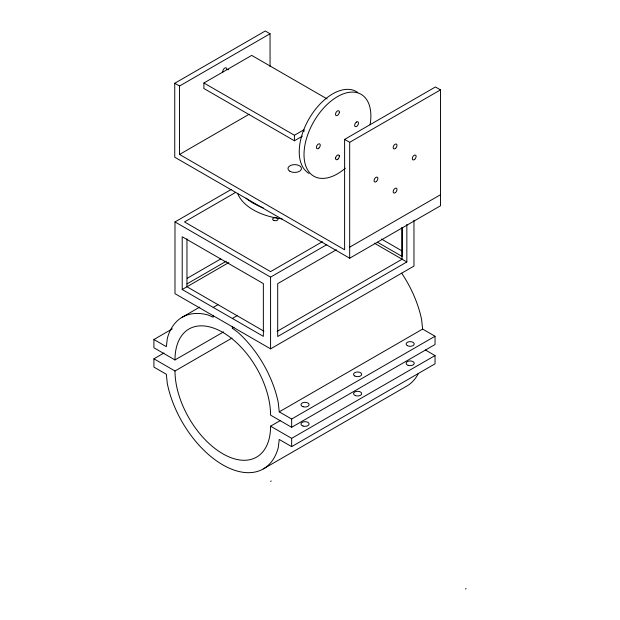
<?xml version="1.0" encoding="UTF-8"?>
<svg xmlns="http://www.w3.org/2000/svg" width="620" height="620" viewBox="0 0 620 620"><rect width="100%" height="100%" fill="white"/><g stroke="black" fill="none" stroke-linecap="round" stroke-linejoin="round"><path stroke-width="0.93" d="M335.529 158.433L335.598 157.821M270.049 33.759L179.529 86.025L179.529 154.458L344.612 249.767L344.612 139.392L435.426 86.963L440.487 89.885L440.487 205.786L349.68 258.214L174.747 157.217L174.747 83.266L265.275 31L270.049 33.759L270.049 66.534M302.389 136.167L294.43 140.771L203.903 88.505L203.903 82.987L251.697 55.397L327.135 98.944M179.529 154.458L249.101 114.289M203.903 82.987L294.43 135.253L303.986 129.735L303.986 131.572M413.966 220.162L413.966 266.081L270.576 348.858L174.987 293.671L174.987 221.929L231.167 189.488M235.538 192.456L184.496 221.929L270.576 271.622L322.454 241.676M344.612 139.392L349.68 142.313L440.487 89.885M339.318 156.24L339.287 155.69M187.225 278.279L220.72 258.943M186.953 283.929L226.308 261.206M182.203 289.509L182.203 236.739L263.361 283.596L263.361 336.358L182.203 289.509L228.842 262.547M182.195 317.246L199.803 307.078M223.619 331.871L174.987 359.949L153.915 347.781L153.915 339.504L172.36 328.856M213.226 307.412L217.976 304.668M174.987 221.929L270.576 277.117L326.756 244.675M336.397 249.759L277.698 283.65L277.698 336.521L406.844 261.966L406.844 224.471M425.312 349.944L435.039 355.562L435.039 363.839L291.656 446.625L279.24 439.456L278.225 447.749A81.174 46.864 60 0 1 222.781 464.861A81.174 46.864 60 0 1 167.338 383.726L166.331 374.271L153.915 367.102L153.915 358.825L163.975 353.012M349.68 247.171L440.487 194.742M232.345 318.455L237.096 315.704M174.987 359.949A67.596 39.021 60 0 1 222.781 332.359A67.596 39.021 60 0 1 270.576 415.137L291.656 427.304L435.039 344.526L435.039 336.249L291.656 419.027L279.24 411.858L278.225 402.403A81.174 46.864 60 0 0 237.638 332.103L232.345 328.236L234.019 327.267M153.915 358.825L174.987 370.993L232.004 338.071M277.14 331.359L402.086 259.222L402.086 227.494M279.24 411.858L422.623 329.081L435.039 336.249M174.987 370.993A67.596 39.021 60 0 0 222.781 453.77A67.596 39.021 60 0 0 270.576 426.18L280.643 420.368M270.576 426.18L291.656 438.348L435.039 355.562M263.368 468.883L406.759 386.097A81.174 46.864 60 0 0 418.182 373.86M270.576 481.368L271.25 480.981M465.418 589L466.085 588.613M174.747 83.266L179.529 86.025M381.447 239.041L401.892 250.844M377.518 242.257L402.047 256.417L402.047 227.602M374.372 243.187L406.844 261.966M263.926 331.196L186.961 286.758L186.961 238.785M153.915 339.504L166.331 346.673L167.338 338.381A81.174 46.864 60 0 1 207.925 314.945L213.226 317.2L213.226 315.751M422.623 329.081L421.608 319.618A81.174 46.864 60 0 0 401.651 273.156M349.68 142.313L349.68 258.214M294.43 135.253L294.43 140.771M291.656 419.027L291.656 427.304M291.656 438.348L291.656 446.625M270.576 277.117L270.576 348.858M232.345 326.787L232.345 328.236M282.162 218.938A58.272 33.643 0 0 1 237.592 193.347M263.19 207.816A58.272 33.643 0 0 1 246.062 198.16M345.394 168.152A47.275 27.296 -60 0 1 304.141 157.844A47.275 27.296 -60 0 1 339.636 95.465A47.275 27.296 -60 0 1 370.078 124.775M309.024 173.437A47.275 27.296 -60 0 1 309.806 117.513A47.275 27.296 -60 0 1 357.794 92.527M228.253 69.758A2.449 1.418 -60 0 1 228.664 69.719M222.851 72.098A2.837 1.635 -60 0 1 224.525 68.231A2.837 1.635 -60 0 1 226.796 69.215M339.349 112.251L339.241 112.879A2.705 1.558 -60 0 1 337.288 115.467A2.705 1.558 -60 0 1 335.56 114.661L335.536 114.096A2.705 1.558 -60 0 1 337.598 110.887A2.705 1.558 -60 0 1 339.349 112.251M318.82 148.133L318.324 148.498A2.705 1.558 -60 0 1 316.409 147.389A2.705 1.558 -60 0 1 318.324 144.08L318.82 143.871A2.705 1.558 -60 0 1 320.238 145.189A2.705 1.558 -60 0 1 318.82 148.133M356.562 122.008L356.066 122.365A2.705 1.558 -60 0 0 354.648 125.317A2.705 1.558 -60 0 0 356.066 126.635L356.562 126.418A2.705 1.558 -60 0 0 358.476 123.109A2.705 1.558 -60 0 0 356.562 122.008M289.935 171.291A6.758 3.906 0 0 0 301.243 169.539A6.758 3.906 0 0 0 292.966 164.765A6.758 3.906 0 0 0 289.935 171.291M414.695 159.34A2.705 1.558 -60 0 0 415.555 155.147A2.705 1.558 -60 0 0 412.354 157.984A2.705 1.558 -60 0 0 414.695 159.34M395.576 148.304A2.705 1.558 -60 0 0 396.436 144.111A2.705 1.558 -60 0 0 393.235 146.948A2.705 1.558 -60 0 0 395.576 148.304M376.464 181.412A2.705 1.558 -60 0 0 377.317 177.227A2.705 1.558 -60 0 0 374.116 180.064A2.705 1.558 -60 0 0 376.464 181.412M395.576 192.456A2.705 1.558 -60 0 0 396.436 188.263A2.705 1.558 -60 0 0 393.235 191.1A2.705 1.558 -60 0 0 395.576 192.456M337.931 159.138A2.658 1.534 -60 0 0 338.768 155.023A2.658 1.534 -60 0 0 335.629 157.813A2.658 1.534 -60 0 0 337.931 159.138M303.01 406.704A4.053 2.341 0 0 0 309.093 404.682A4.053 2.341 0 0 0 303.01 402.651A4.053 2.341 0 0 0 303.01 406.704M354.741 375.983A4.053 2.341 0 0 0 361.53 374.929A4.053 2.341 0 0 0 356.562 372.062A4.053 2.341 0 0 0 354.741 375.983M407.317 345.627A4.053 2.341 0 0 0 414.098 344.581A4.053 2.341 0 0 0 409.138 341.713A4.053 2.341 0 0 0 407.317 345.627M274.001 220.519A2.705 1.558 0 0 0 278.062 219.17A2.705 1.558 0 0 0 274.001 217.814A2.705 1.558 0 0 0 274.001 220.519M355.586 395.669A4.053 2.341 0 0 0 361.669 393.646A4.053 2.341 0 0 0 355.586 391.615A4.053 2.341 0 0 0 355.586 395.669M303.01 426.025A4.053 2.341 0 0 0 309.093 423.995A4.053 2.341 0 0 0 303.01 421.972A4.053 2.341 0 0 0 303.01 426.025M408.154 365.32A4.053 2.341 0 0 0 414.238 363.289A4.053 2.341 0 0 0 408.154 361.259A4.053 2.341 0 0 0 408.154 365.32"/></g></svg>
